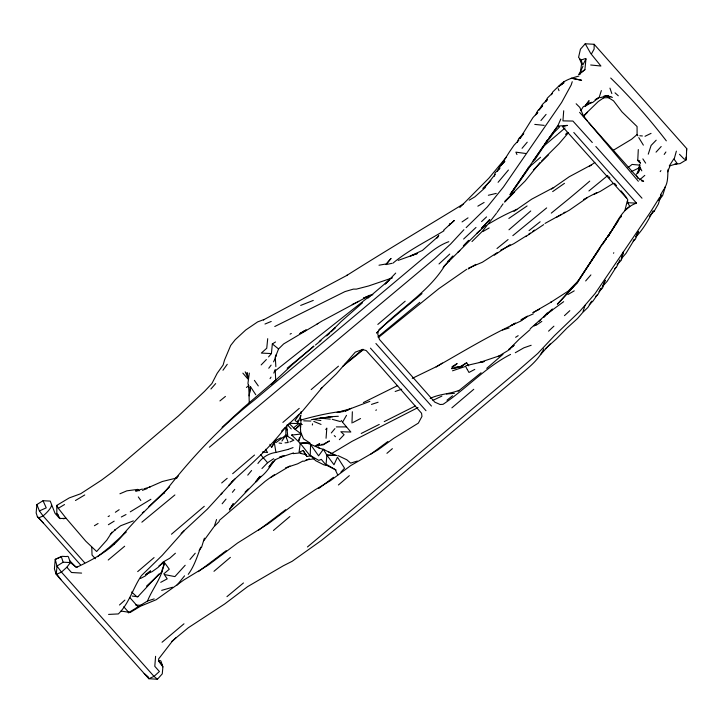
<?xml version="1.0" encoding="UTF-8"?>
<svg xmlns="http://www.w3.org/2000/svg" width="723" height="723" viewBox="0 0 723 723"><rect width="100%" height="100%" fill="white"/><g stroke="black" fill="none" stroke-linecap="round" stroke-linejoin="round"><path stroke-width="1.08" d="M625.729 209.769L629.778 206.317L627.627 202.72L627.663 199.367L562.53 126.67L567.338 125.386L557.668 126.136L548.495 138.861L556.954 127.004M351.984 423.063L352.354 411.758M638.292 149.562L637.758 160.37L640.027 162.856M668.169 169.299C667.456 175.4 668.332 182.458 664.681 187.736M326.055 438.255L326.814 428.124L325.766 429.57M563.705 110.773L562.937 120.877L572.914 121.057L592.309 142.539M163.967 562.214C162.919 576.855 152.788 587.745 147.528 601.003L128.278 612.851M155.59 656.321L154.794 666.326L159.412 671.504L154.017 676.385L148.821 678.716L111.704 637.08A439.575 422.964 -18.1 0 0 97.822 621.446L56.258 574.442L54.424 568.856L55.228 559.385L61.328 556.647L63.127 562.205L70.402 562.566L75.924 567.031L77.063 567.121C94.523 558.725 112.047 549.597 123.859 533.556C136.403 519.087 149.932 505.494 164.293 492.833L164.004 493.059C190.574 458.744 220.154 427.049 254.306 400.09L418.852 261.898C428.143 254.261 437.252 245.775 448.784 241.69M336.141 470.049L326.028 464.997L326.868 455.138L323.389 449.281C315.427 447.736 309.064 441.319 300.253 443.316L291.712 435.083L292.381 434.686M112.056 532.092L106.778 540.162L96.656 551.504L85.802 541.211L66.145 518.319L59.648 518.527L55.02 513.312L50.23 501.102L43.037 500.714L36.882 504.564L36.15 512.932L37.37 516.665L43.416 523.054M686.525 150.736L686.714 148.577L594.152 44.302L585.232 43.769L580.442 49.155L578.554 57.397L581.039 60.063L582.846 65.007L585.964 58.915L585.63 58.482L581.039 60.063M158.798 660.84A11.875 2.982 -41.6 0 1 161.021 661.346L162.901 666.886L162.259 673.872L157.442 679.231L148.821 678.716L148.215 676.855L144.193 673.502M268.567 356.918L271.423 353.565L272.336 343.931L275.535 341.97M275.716 380.452L275.201 369.552L273.8 373.095M267.7 338.68L266.751 348.215L261.346 353.077L271.423 353.565M582.937 66.281L579.313 74.162L584.898 69.67L585.964 58.915M300.596 427.79L300.94 420.777L300.271 416.367M310.221 443.47L309.607 442.774L300.253 443.316L299.069 452.137L303.19 450.537L306.914 456.511L310.691 455.707L318.789 460.388L321.265 459.367L326.028 464.997L327.176 464.817L335.183 469.57L337.777 475.047M249.308 373.095L247.953 383.335L248.992 387.664M275.806 356.629L276.069 354.966L275.3 357.234L275.843 366.633M255.77 394.74L250.574 386.832L249.155 395.87L248.595 385.169M250.574 386.832L249.046 395.906L249.272 402.964M312.336 425.016L312.571 423.823M204.374 538.156L203.85 540.687L213.71 527.112M637.749 173.375L639.584 164.808M298.012 420.388L297.514 422.485L300.406 424.564L301.012 424.067L295.12 429.399L289.019 423.335L299.006 423.57L293.439 427.917M299.485 437.424L298.482 441.608L301.355 434.062L295.12 429.399L300.406 424.564M578.906 76.06C571.513 78.084 563.56 80.28 558.499 86.606L563.768 82.937L563.669 81.645M624.925 210.465L627.239 201.102M449.218 225.558L449.679 223.678M580.063 74.333L581.599 63.94L579.719 59.132M676.366 151.143L674.116 159.241L677.279 163.624L670.149 165.703L667.609 171.821M203.769 540.135L201.645 547.049L199.132 550.384M621.536 257.831L623.452 251.758L621.355 260.181L617.099 264.636M665.44 186.688L662.657 195.499L658.879 200.497M585.034 305.359L582.783 312.435L587.907 307.42L591.902 301.13L590.528 302.783M200.714 547.175C197.234 556.457 194.162 566.434 188.233 574.351M601.355 90.574L599.087 97.695L596.394 98.961M572.245 81.708L571.197 84.962L561.599 102.521L503.443 187.004L487.347 206.923L466.154 227.637M648.251 154.18L651.107 145.431L656.195 140.181M216.557 519.53L214.243 526.525L219.277 521.41M494.469 176.267L495.038 172.987L500 167.79L498.834 169.688M517.288 142.458L518.698 138.653L523.741 133.547L519.792 138.699L532.932 117.623L537.804 112.318L536.602 114.171M275.3 357.234L278.563 348.947L283.669 343.913L317.867 323.606M161.862 570.474L164.916 563.136L169.281 569.227L163.814 573.854M551.532 94.767L552.688 92.029L557.795 86.995L563.768 82.937M602.756 285.702L605.178 280.208L602.548 288.025L598.951 291.676M560.813 119.024L557.668 126.136L559.421 127.067L553.836 132.734L548.992 139.241L546.561 140.886M659.882 197.677L661.102 194.939L658.418 203.877L654.243 211.134L649.308 216.358M497.442 171.432L499.747 166.335L504.844 161.283L500.515 166.019L509.354 152.047L513.981 145.296L518.897 140.054M619.945 259.765L616.656 266.85L614.469 269.01M638.364 172.643L640.451 168.143L639.683 166.1M273.556 361.834L275.517 357.813M535.653 114.885L537.596 110.908L542.648 105.811L539.177 109.914M635.707 236.728L638.328 231.45L635.481 239.033L633.321 241.211M576.231 283.75L601.617 245.196M545.35 101.88L547.41 98.039L552.517 93.014M269.905 444.311L271.568 447.365L274.279 442.368L275.942 452.444C268.567 453.357 262.232 457.478 257.912 463.479M543.804 348.73C538.807 359.991 528.603 367.492 519.584 375.364L355.029 513.556L321.437 540.424L292.119 561.319L283.244 565.82L247.618 586.642L224.672 603.976L188.314 627.736L171.703 641.446M591.667 53.511L594.125 49.065L594.152 44.302M141.247 575.879C132.915 588.287 129.218 603.334 118.346 613.935L108.586 614.414M339.358 439.674L344.094 434.722L340.831 431.73L350.845 432.029L342.548 422.205L346.525 415.309M663.958 189.065L660.659 194.641M311.242 419.756L319.683 418.021L330.266 419.15M616.023 267.32L607.184 281.283L602.349 286.624M577.017 282.865L578.174 280.958L568.106 291.179L550.474 302.503L551.17 302.115L532.869 312.67L539.412 309.263L538.707 309.643M229.399 510.067L233.294 503.669L229.598 509.109L255.59 482.114L259.973 476.267L255.707 481.626M271.568 447.365L275.888 440.262L275.219 440.696L275.915 442.648L286.172 434.993M539.051 109.833L542.449 104.41L547.528 99.349L546.29 101.157M272.589 461.762L268.92 467.031L275.111 459.792L284.202 455.617M617.876 221.446L607.302 237.451C616.086 225.386 621.102 208.332 636.52 203.136L573.8 132.481M607.428 237.108L619.81 218.156M270.041 378.635L270.998 377.144M580.732 110.7L583.515 106.353M607.302 237.451L610.51 232.463L601.084 245.775L578.581 280.578L599.828 248.486M77.063 567.121L77.506 566.434M669.29 165.91L673.755 158.979M443.759 267.212C426.66 293.954 397.551 309.706 376.566 333.059L378.246 331.333L377.786 334.27L379.421 339.439L434.794 402.142L440.135 404.509L443.027 404.329C466.281 388.757 485.504 367.23 510.555 354.415M548.251 139.593L534.604 160.099M544.482 144.609L547.519 139.937L510.095 194.668M659.521 197.551L650.149 212.544L595.11 293.538L579.909 311.188L554.378 335.743L537.795 353.448L516.032 372.408L307.447 546.959M281.943 441.021L285.576 435.499L288.224 442.521L285.016 442.847M636.357 174.315L640.451 168.143L641.816 170.854M660.216 171.631L660.921 170.574M613.475 253.249L613.809 252.743M604.085 242.16L606.326 238.789M520.578 179.25L513.203 189.878M510.086 194.424L512.58 190.791M521.066 178.518L524.311 173.791M392.996 263.127C408.378 250.221 426.85 241.283 443.967 230.791M500.65 207.329L503.045 203.868M620.379 217.632L621.482 216.041L620.388 217.316M524.916 172.914L528.875 167.212M543.298 146.335L532.752 161.581M664.202 154.433L665.901 151.984M602.25 244.844L603.524 243M602.205 244.365L606.299 238.509M485.666 186.353L495.165 174.306M497.017 212.481L500.045 208.188M299.15 414.722L295.065 420.443L297.514 422.485L301.057 415.689L300.37 415.291M222.964 370.239L227.257 364.293M510.763 194.234L529.851 166.706M496.412 213.339L482.548 231.107L471.983 241.554M436.945 237.867L438.807 235.346M584.771 106.588L589.109 100.696L584.898 106.001M177.081 585.07L184.564 575.833M540.009 162.576L525.16 181.003L504.943 201.121M63.127 562.205L56.99 566.073L56.258 574.442L61.455 572.11L66.85 567.239L70.402 562.566L68.459 557.072A11.875 2.982 -41.6 0 0 66.227 556.565L62.079 556.321L55.228 559.385L56.99 566.073L61.455 572.11L103.118 619.06A439.548 46.182 50 0 1 116.999 634.704L154.017 676.385L157.442 679.231M268.748 368.242L271.125 365.115M599.494 290.565L601.473 287.989L597.813 294.65L595.607 296.782M275.21 459.665C270.221 465.928 266.299 473.457 259.358 477.84M322.223 387.483L302.422 411.152L281.618 431.016M285.296 427.591C269.634 447.944 250.33 465.043 231.369 482.214M543.832 317.343L547.184 313.122L543.741 316.71M437.153 237.867L438.5 236.177L422.422 250.42L410.33 256.014L417.596 253.421L398.201 260.388M505.368 201.292L505.865 200.678M550.176 343.94L540.533 354.65M568.45 132.707L559.051 143.696L541.536 161.102M232.381 492.3L234.785 489.381M498.084 182.313L508.423 170.022M331.315 432.95L334.903 428.622M459.783 207.51L488.829 178.256L506.525 156.936M247.745 475.147L251.595 470.519M222.142 503.768L226.019 499.114M540.921 120.542L546.082 114.397M189.95 559.494L195.228 553.231M522.051 148.314L527.23 142.187M633.203 240.84L634.595 239.205L625.955 253.402L621.22 258.843M443.109 267.655L452.978 256.023L448.061 261.211M256.385 481.825L261.102 476.367M585.657 280.958L590.899 274.903M582.268 313.032L577.541 318.491L566.94 328.115M210.899 389.01L215.662 383.579M184.202 530.691L162.295 555.282L141.762 575.3M234.903 479.015L207.429 509.055L181.139 533.475M158.924 574.062L137.858 596.746L136.728 596.647L131.64 591.992M261.961 468.531L267.582 462.738L273.701 458.68M480.09 230.285L443.967 266.263M656.041 152.164L661.193 146.516M463.904 229.715L450.565 244.094L434.424 258.888L209.372 447.221M566.38 328.667L556.358 338.951L545.675 348.486M635.96 236.855C643.072 229.299 648.504 220.217 652.996 210.908L654.243 211.134M220.759 494.442L222.53 492.517M185.178 565.269L174.903 576.602L164.311 574.532L167.203 578.852L160.723 582.34M228.784 485.323L232.761 481.03M340.913 472.119L344.546 468.206L337.46 457.189L333.999 464.762L326.868 455.138L336.312 455.4M395.707 273.077L385.232 284.031L389.787 279.548L367.98 298.12M583.289 116.71L587.537 112.246M565.54 134.406L567.293 132.589M557.749 304.049L577.921 281.853L557.306 304.13M261.157 364.934L266.38 359.539M514.686 191.957L504.609 202.178M595.625 296.575L597.117 295.038L592.95 301.139L589.254 304.672M548.621 154.695L533.402 169.905M245.323 492.119L248.351 489.064L245.151 492.101M148.848 506.606L169.643 486.886M534.116 326.082L536.448 323.768M482.81 188.414L490.836 180.497M583.569 115.843L598.237 101.554L604.184 97.469M175.996 637.695L171.966 641.672L158.599 658.969L158.807 661.229L162.901 666.886M485.504 187.356L474.821 196.891L469.209 200.172M300.922 452.788L300.361 453.339L306.191 454.74M110.294 534.514L115.463 529.552L114.849 530.031L120.624 525.757L133.357 520.885M222.078 427.32L243.163 407.935L275.806 379.991L271.188 384.401L292.155 364.871L313.773 346.091M463.615 239.051L476.005 227.447M126.29 532.029L108.784 547.745L97.578 556.701M449.751 254.062L439.006 263.949M481.572 221.59L486.543 216.9M146.534 586.127L162.277 571.504M530.23 328.73L546.281 314.451L563.66 301.672M552.2 309.155L544.157 316.746M538.68 321.663L540.921 319.566M443.732 230.113L454.333 220.479L449.589 224.745M320.813 388.793L336.349 373.881L355.327 352.119L362.584 349.507L366.19 350.556L380.217 366.073L421.563 413.258L421.97 416.403L418.355 423.118L393.628 438.4L377.903 449.923L350.736 465.576L330.556 480.587L314.912 489.932L296.927 502.033L268.486 523.615L237.569 543.018L208.233 565.115L184.076 579.819L156.15 599.756L140.488 606.208L130.185 612.462L121.03 611.052M564.464 315.653L569.823 310.673M548.558 331.161L553.917 326.172M486.109 225.106L476.9 233.222M119.494 604.997L124.88 600.099M552.435 309.182L547.049 314.089L551.911 310.013M175.4 553.24L169.797 558.21L162.973 562.114L158.075 567.392L152.228 571.586L145.386 574.658M502.982 354.315L486.733 368.359M338.454 366.181L311.161 389.607M530.754 210.98L508.947 229.806M219.241 520.47L265.178 481.319A301.753 290.348 -18.1 0 1 270.998 477.09M540.524 157.28L528.07 168.061M557.975 134.071L543.109 146.633M299.25 408.368L282.874 422.422M639.539 179.937L644.789 175.382M204.284 506.299L171.468 534.225M154.071 557.596L137.677 571.613M564.988 128.025L558.572 133.538M254.514 455.047L232.652 473.701M362.521 302.756L341.012 321.672L330.926 331.875L335.508 327.429L319.223 341.446M608.197 97.506L613.529 100.822L621.997 111.911L637.071 126.561L637.099 134.541L631.658 139.205L612.959 150.492M230.384 557.361L213.972 571.306M349.336 475.653L338.409 484.979M386.913 453.33L392.372 448.658M289.869 516.52L273.457 530.456M377.813 324.428L405.178 301.211M473.764 389.299L451.866 407.853M546.651 207.908L512.824 235.662M162.051 642.25L183.985 623.804M221.69 482.955L227.176 478.328M108.215 560.018L124.672 546.217M174.894 494.948L141.862 522.187M378.897 329.715L422.015 293.601M243.461 582.955L226.959 596.647M607.808 175.472L588.911 190.962M344.844 364.238L362.973 349.227M246.407 387.474L248.766 385.531M419.783 302.322L377.957 336.837M530.022 329.679L519.277 339.132L509.146 349.29L514.116 345.287L508.477 349.715M326.543 335.924L329.697 333.321M313.89 346.326L287.167 368.197M315.472 345.034L321.012 340.479M219.919 400.931L225.431 396.412M457.469 252.562L459.846 250.619M508.07 239.557L497.008 248.513M451.938 367.79L457.162 363.542L452.029 366.706M342.476 366.561L363.181 349.824M378.301 337.587L438.825 288.676L466.733 269.272M175.382 478.409L178.572 475.842M551.288 213.122L567.844 199.629A352.119 88.45 -41.6 0 0 589.751 181.112M598.328 97.939L592.733 102.422L587.383 104.094M540.135 221.78L529.037 230.601M458.138 391.26L481.075 372.77M446.959 400.226L452.562 395.752M370.772 295.21L275.201 370.899M628.115 167.546L632.092 164.428L640.262 165.151M333.484 477.316L322.051 486.01M258.653 530.149L285.648 509.715M578.499 74.424L584.898 69.67M198.382 571.64L226.245 550.646M318.744 488.45L321.229 486.624M370.519 454.333L387.871 441.527M589.082 166.615L594.83 162.431M146.245 574.035L150.565 570.89L145.413 575.87L140.488 578.481M551.55 189.065L569.245 176.746L591.541 164.799M513.99 211.414L531.703 199.168L553.664 187.51M532.878 231.306L534.55 230.104M552.661 191.595L564.473 183.335M587.013 197.939L569.227 210.266L556.412 217.397M543.678 224.618L525.639 236.647M497.135 252.67L482.377 262.232L468.468 268.143M460.741 366.913L466.66 362.801L468.748 365.856M528.649 234.243L530.348 233.077M462.051 221.925L468.016 217.858M150.899 499.277L130.285 511.83M535.851 325.458L541.825 321.392M115.364 512.273L119.15 509.706M527.103 205.947L508.82 218.445M60.316 518.635L56.846 513.755L56.765 505.395L69.272 497.903L80.669 493.746L101.428 480.208L112.96 471.622L178.427 415.96L204.501 391.405L211.911 383.524L217.171 373.312L223.136 364.998L224.528 360.036L230.7 345.422L235.21 339.711L245.73 329.995L257.668 321.88L264.094 319.503L263.407 319.909L347.293 275.192L346.588 275.571C385.106 251.197 424.265 227.899 463.154 204.139M510.158 244.627L494.252 255.219M526.95 316.755L521.202 320.56L526.895 316.728L533.339 313.827M563.334 213.231L565.061 212.092M108.378 524.726L114.189 521.129M498.011 356.602L507.908 350.592M612.715 183.75L600.334 191.369L593.619 194.595M526.1 235.996L513.791 243.705L500.831 250.077M508.73 350.068L510.049 349.209M515.616 337.307L518.165 335.671M270.474 477.686L289.932 465.983M159.069 565.793L164.32 562.458M585.431 106.164L591.577 102.295L587.049 104.058M442.359 363.063L436.159 366.868C464.067 350.944 491.73 334.107 521.084 320.967M515.3 352.725L523.85 347.826L531.17 345.278M84.754 494.957L75.454 500.506M468.17 268.974L475.806 264.374M94.424 525.72L98.066 523.515M561.554 214.306L545.025 223.416M56.765 505.395L58.292 508.287L64.537 504.537M459.729 366.95L466.66 362.801M317.135 323.958L322.702 320.632M477.84 206.172L484.103 202.449M369.381 295.608L323.434 320.28M515.4 322.991L510.583 325.811L514.252 323.958M567.926 294.523L574.243 290.845M315.318 446.317L319.693 443.768L316.647 445.115M488.676 223.886L493.646 221.012A194.677 187.32 -18.1 0 1 513.402 210.908L516.855 209.318M639.9 160.985L637.758 160.37L640.533 163.262M305.712 330.14L299.819 333.529L305.712 330.312M482.837 231.577L489.173 227.935M142.332 512.734L144.031 511.767M596.927 192.517L583.615 199.449M521.021 319.72L527.419 316.141M360.551 418.554L353.077 422.449M108.125 516.593L109.525 515.815M639.475 167.682L631.839 171.396M290.104 334.125L291.306 333.475M375.77 410.303L376.502 409.905M412.255 378.364L436.828 366.444M474.776 369.399L468.974 372.462L467.293 369.498M361.229 433.466L379.241 424.428M121.31 516.99L126.019 514.541M302.53 331.956L306.425 329.941M303.163 460.94L297.542 463.859L285.567 467.826M274.776 326.516L344.952 291.604L353.43 289.101L356.376 289.128L368.649 285.956L392.444 277.849M358.807 301.31L352.209 304.654L352.932 304.293M595.146 99.666L598.653 97.894M275.219 440.696L281.12 437.731M432.905 400.361L441.907 396.087M645.015 136.304L651.043 133.366M384.238 421.617L415.183 406.037M417.984 407.573L352.047 441.337L332.11 453.249M397.668 385.54L363.398 402.548M303.868 461.373L309.299 458.816M289.905 441.979L293.872 440.162L285.937 435.345L285.793 428.748M430.203 398.409C439.295 393.927 449.643 394.116 458.997 390.375M37.37 516.665L38.789 517.849L43.082 515.915A11.884 2.982 -41.6 0 0 51.396 504.88M345.341 411.035L351.432 408.278M36.882 504.564L39.394 510.926L46.245 507.853L43.037 500.714M369.354 295.508L363.47 298.12L369.805 295.653M345.178 411.188L349.363 409.345M264.97 324.031L271.215 321.455M299.918 420.307C314.071 416.285 328.513 412.86 343.289 411.224M293.547 452.905L280.443 457.37M300.678 305.431L313.285 300.416M452.535 370.809L465.639 366.362L467.049 369.119M142.44 490.33L147.14 488.576M119.919 493.782L126.868 490.827L137.677 489.399L139.187 490.727M319.711 418.427L329.661 416.791L338.346 416.285M177.153 477.867L162.286 481.509L149.254 487.23L150.05 486.94L143.985 488.847M288.242 449.345L293.032 447.591M161.672 590.366L172.562 587.239M369.842 401.373L350.7 408.64L337.108 412.535L344.049 411.432M395.165 391.477L401.708 389.236M499.042 355.951L479.331 362.566L484.374 361.509M371.486 404.41L378.093 402.241M279.656 456.909L282.594 455.96M147.528 601.003L154.18 598.888M502.503 330.031L509.173 327.935M357.334 461.048L350.637 463.109L346.832 459.792L338.102 455.644M288.025 449.426L275.942 452.444M142.35 489.055L135.535 490.98L137.759 490.836M600.198 97.686L608.269 95.472L604.03 95.996M466.055 365.648L484.256 361.446M314.586 458.753L306.091 459.927M488.35 195.264L496.258 193.393M607.871 95.553L606.145 95.951L610.881 96.584M458.391 367.266L451.703 368.694L462.205 366.434M391.993 263.335L385.928 264.6L391.071 258.436L386.362 263.913L378.997 265.224M323.859 443.967L329.444 440.967L323.289 444.826L315.888 445.919M368.667 295.544L372.833 294.749M320.75 418.039L332.499 416.782M63.145 518.762L66.145 518.319L58.292 508.287M321.193 444.482L322.901 444.284M291.712 435.083L301.274 433.99M293.149 453.637L299.81 452.914M674.704 164.193L679.991 163.651L686.208 159.873L686.714 148.577M458.662 367.058L455.445 367.365L458.626 367.094M446.48 393.99L454.424 393.33M603.434 97.804L609.335 97.623M336.331 426.895L346.245 426.904M326.028 464.997L324.166 464.97L315.635 460.668L310.691 455.707M303.651 420.831L310.736 421.066M326.868 455.138L336.909 455.508M627.627 202.72L636.52 203.136M81.6 573.095L71.496 572.508L66.85 567.239M135.608 604.997L141.735 605.359M330.104 416.81L329.182 416.746L329.661 416.791M639.801 135.743L642.376 135.96M279.087 443.072L281.636 443.316M262.395 451.974L267.582 452.49L265.431 449.272M590.682 64.989L600.93 66.028L590.7 53.457L585.232 43.769M534.776 124.401L544.157 125.368M132.201 596.077L137.858 596.746M641.681 180.976L643.606 181.229L638.843 178.509L633.99 173.484L579.593 112.336M525.585 153.475L515.879 152.146L516.954 154.541M606.199 95.734L612.417 97.415M313.366 419.403L320.885 420.542M448.043 261.247L449.272 261.455M299.937 424.103L302.142 424.537L300.153 423.949M571.215 78.183L581.617 80.289L573.222 78.509M332.291 419.331L340.443 421.59M313.809 421.41L321.048 424.428M328.793 451.992L335.517 455.436L323.389 449.281L318.581 455.824L310.565 444.528L310.23 455.942L300.253 443.316M309.607 442.774L303.47 438.825L300.741 432.191M278.563 348.947L272.336 343.931M56.846 513.755L58.319 514.884M615.029 92.833L618.292 95.779M334.234 435.58L335.472 436.728M576.141 103.76L579.801 107.411L583.443 115.834L587.682 121.365M69.742 560.741L75.924 567.031M679.493 154.288L683.895 158.816L686.208 159.873L685.955 157.234M287.176 424.528L291.242 428.92M267.582 462.738L260.66 454.722M637.921 160.271L639.936 162.485M158.807 661.229L162.268 665.052M610.709 78.03C630.781 97.578 649.218 118.644 666.326 140.849M595.842 146.498L641.988 198.201M431.45 406.055L375.915 343.506M425.983 410.709L370.438 348.134M95.346 558.752L92.038 555.029L91.776 547.184M138.328 607.157L129.742 597.469M84.736 562.837L43.082 515.915L39.394 510.926M123.75 606.778L129.037 612.733M38.789 517.849L80.443 564.771M137.677 489.399L138.879 490.763M608.667 176.548L609.977 178.048M614.541 183.317L616.493 185.576M621.057 190.845L626.705 197.804M242.874 373.149L247.591 378.653M588.829 122.783L638.355 181.292M341.193 420.397L342.548 422.205M55.644 572.58L60.886 579.656M254.397 380.352L258.292 385.919M138.301 496.918L140.813 500.461M642.846 158.879L645.639 163.109M638.761 137.605L643.371 145.142M318.364 446.895L319.358 448.432M303.19 450.537L306.914 456.511M637.099 134.541L637.849 135.761M285.874 427.41L287.103 429.968L287.763 436.186L285.937 435.345L286.471 437.686M636.764 175.951L637.966 178.482M245.178 371.803L248.125 378.436L247.049 372.616L248.305 379.521M558.165 88.586L558.996 90.7M609.941 88.134L611.83 93.556M286.624 425.847L287.103 429.968M300.379 426.715L300.687 432.065M301.102 411.676L301.184 413.845M271.839 476.493A301.753 290.348 -18.1 0 1 274.369 474.731M489.706 219.548L481.373 228.486L489.706 219.548M463.85 245.477L463.326 246.019L468.829 240.343L463.85 245.477M114.053 544.076L113.601 544.482L114.071 544.103"/></g></svg>
